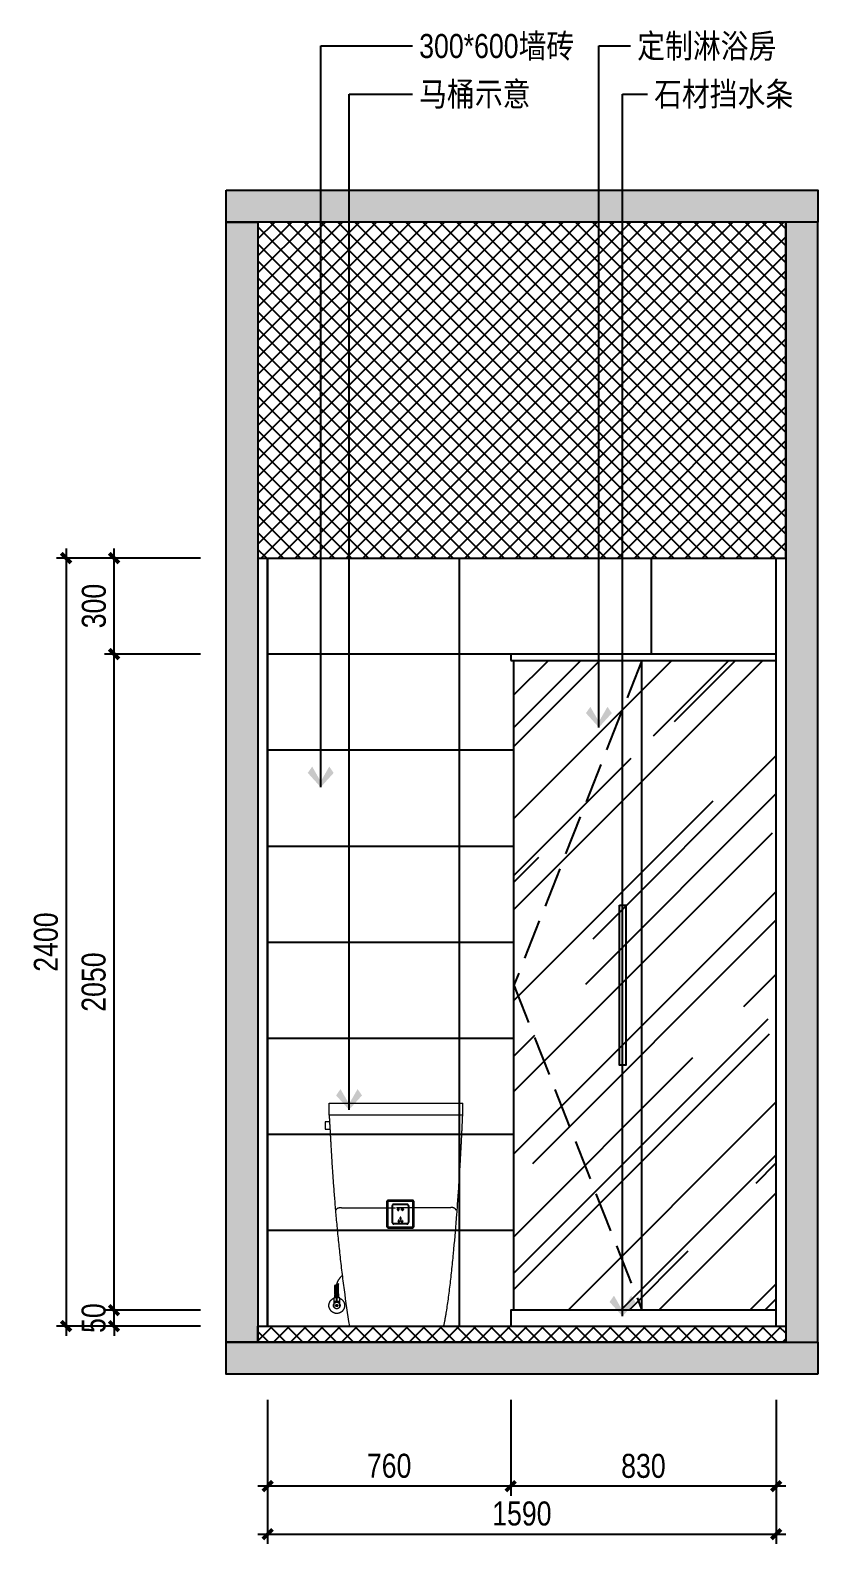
# Model space of a CAD drawing. Extents: x 468514 to 728049, y -74127 to 69080.
# Drawn here: x 598871 to 601333, y 995 to 5724 of the extents above; entities that cross this region are included whole.
import ezdxf

# ---------------------------------------------------------------- set-up
doc = ezdxf.new("R2010")
doc.units = 0
doc.header["$LTSCALE"] = 500
doc.header["$MEASUREMENT"] = 0
doc.linetypes.add('DASH', pattern=[0.35, 0.25, -0.1])
doc.linetypes.add('DASHED2', pattern=[9.525, 6.35, -3.175])
doc.layers.get('Defpoints').update_dxf_attribs({"color": 229})
for name, color, linetype in [('_____2', 1, 'Continuous'), ('E 立面填充', 250, 'Continuous'), ('E 立面墙体', 245, 'Continuous'), ('E 立面家具、洁具', 153, 'Continuous'), ('E 立面材料分格线', 8, 'Continuous'), ('E 立面标注尺寸', 9, 'Continuous'), ('E 立面装饰完成线', 225, 'Continuous')]:
    doc.layers.add(name, color=color, linetype=linetype)
doc.styles.add('PDC DIM', font='PMingLiU-ExtB.ttf', dxfattribs={"width": 0.85})
doc.dimstyles.new('PDC-A2', dxfattribs={"dimscale": 0, "dimtxt": 2.5, "dimasz": 1, "dimexe": 1, "dimexo": 1, "dimgap": 0.7, "dimtad": 1, "dimdec": 0, "dimtxsty": 'PDC DIM', "dimblk": 'ARCHTICK', "dimcen": 1, "dimdle": 1, "dimclrd": 8, "dimclre": 8, "dimclrt": 9, "dimadec": 0, "dimazin": 0, "dimtfac": 1, "dimtdec": 0, "dimtix": 1, "dimtmove": 2, "dimatfit": 3, "dimldrblk": 'PDC A2 T R', "dimfxl": 10, "dimfxlon": 1, "dimarcsym": 0})

# ---------------------------------------------------------------- blocks, each defined once
blk = doc.blocks.new('AI9-BLK63')
at = {"layer": '_____2', "color": 250}
blk.add_line((0.03, -0.14), (0, -0.12), dxfattribs=at)
blk.add_lwpolyline([(-0.03, -0.14), (0, -0.12), (0, 0.1), (0, 0.18)], dxfattribs=at)
blk = doc.blocks.new('AI9-BLK62')
at = {"layer": '_____2', "color": 250}
for p in [(-0.03, 0.01), (0.03, 0.01)]:
    blk.add_line(p, (0, -0.01), dxfattribs=at)
blk = doc.blocks.new('AI9-BLK61')
at = {"layer": '_____2', "color": 7}
for name, p in [('AI9-BLK62', (0, 0.16)), ('AI9-BLK63', (0, -0.03))]:
    blk.add_blockref(name, p, dxfattribs=at)
blk = doc.blocks.new('AI9-BLK53')
at = {"layer": '_____2', "color": 250}
for p, q in [((-0.1, 0.02), (0.1, 0.02)), ((-0.1, -0.02), (0.1, -0.02))]:
    blk.add_line(p, q, dxfattribs=at)
blk = doc.blocks.new('rtyr')
at = {"linetype": 'DASHED2', "lineweight": 0}
for p, q in [((256669.9, -48189.3), (256669.9, -48152.2)), ((256669.9, -48152.2), (257087.5, -48152.2)), ((257087.5, -48189.3), (257087.5, -48152.2)), ((256700.6, -48716.2), (256687, -48721.9)), ((256687.8, -48752.3), (256687.8, -48749.9)), ((256687.8, -48756.9), (256687.8, -48754.6)), ((256688.2, -48747.7), (256688.2, -48721.4)), ((256688.2, -48724.6), (256690.9, -48722)), ((256688.2, -48727), (256690.9, -48724.4)), ((256688.2, -48729.4), (256690.9, -48726.7)), ((256688.2, -48743.7), (256690.9, -48741)), ((256688.2, -48746), (256690.9, -48743.4)), ((256688.3, -48731.7), (256690.9, -48729.1)), ((256688.3, -48734.1), (256690.9, -48731.5)), ((256688.3, -48736.5), (256690.9, -48733.9)), ((256688.3, -48738.8), (256690.9, -48736.2)), ((256688.3, -48741.2), (256690.9, -48738.6)), ((256689, -48747.6), (256690.9, -48745.7)), ((256693.1, -48724), (256689.7, -48720.7)), ((256693.1, -48726.4), (256689.7, -48723.1)), ((256693.1, -48728.8), (256689.7, -48725.4)), ((256693.1, -48731.2), (256689.7, -48727.8)), ((256693.1, -48733.5), (256689.7, -48730.2)), ((256693.1, -48735.9), (256689.7, -48732.6)), ((256693.1, -48738.3), (256689.7, -48735)), ((256693.1, -48740.7), (256689.7, -48737.4)), ((256693.1, -48743.1), (256689.7, -48739.7)), ((256693.1, -48745.4), (256689.7, -48742.1)), ((256692.9, -48747.6), (256689.7, -48744.5)), ((256693.1, -48721.7), (256691.4, -48720.1)), ((256691.9, -48722.9), (256695.2, -48719.6)), ((256691.9, -48725.3), (256695.2, -48722)), ((256691.9, -48727.7), (256695.2, -48724.4)), ((256691.9, -48730), (256695.2, -48726.7)), ((256691.9, -48732.4), (256695.2, -48729.1)), ((256691.9, -48734.8), (256695.2, -48731.5)), ((256691.9, -48737.2), (256695.2, -48733.9)), ((256691.9, -48739.6), (256695.2, -48736.2)), ((256691.9, -48741.9), (256695.2, -48738.6)), ((256691.9, -48744.3), (256695.2, -48741)), ((256691.9, -48746.7), (256695.2, -48743.4)), ((256693.3, -48747.6), (256695.2, -48745.7)), ((256697.4, -48724), (256694.1, -48720.7)), ((256697.4, -48726.4), (256694.1, -48723.1)), ((256697.4, -48728.8), (256694.1, -48725.4)), ((256697.4, -48731.2), (256694.1, -48727.8)), ((256697.4, -48733.5), (256694.1, -48730.2)), ((256697.4, -48735.9), (256694.1, -48732.6)), ((256697.4, -48738.3), (256694.1, -48735)), ((256697.4, -48740.7), (256694.1, -48737.4)), ((256697.4, -48743.1), (256694.1, -48739.7)), ((256697.4, -48745.4), (256694.1, -48742.1)), ((256697.2, -48747.6), (256694.1, -48744.5)), ((256697.4, -48721.6), (256694.5, -48718.7)), ((256697.4, -48719.3), (256696.1, -48718.1)), ((256696.2, -48720.5), (256699.4, -48717.4)), ((256696.2, -48722.9), (256699.4, -48719.8)), ((256696.2, -48725.3), (256699.4, -48722.2)), ((256696.2, -48727.7), (256699.4, -48724.5)), ((256696.2, -48730), (256699.4, -48726.9)), ((256696.2, -48732.4), (256699.4, -48729.3)), ((256696.2, -48734.8), (256699.4, -48731.7)), ((256696.2, -48737.2), (256699.4, -48734.1)), ((256696.2, -48739.6), (256699.4, -48736.4)), ((256696.2, -48741.9), (256699.4, -48738.8)), ((256696.2, -48744.3), (256699.4, -48741.2)), ((256696.2, -48746.7), (256699.4, -48743.6)), ((256697.6, -48747.7), (256699.4, -48745.9)), ((256699.4, -48747.7), (256699.4, -48716.7)), ((256699.8, -48752.3), (256699.8, -48749.9)), ((256699.8, -48756.9), (256699.8, -48754.6)), ((256685.1, -48771), (256702.5, -48771)), ((256685.1, -48771.9), (256702.5, -48771.9)), ((256685.1, -48778.9), (256685.1, -48789.3)), ((256688.1, -48759.7), (256688.1, -48759.2)), ((256694.6, -48759.7), (256693.8, -48760.4)), ((256694.6, -48770.3), (256693.8, -48769.7)), ((256699.5, -48759.7), (256699.5, -48759.2)), ((256702.5, -48778.9), (256702.5, -48789.3))]:
    blk.add_line(p, q, dxfattribs=at)
for points in [[(256671.2, -48210.6), (256657.5, -48210.6), (256657.5, -48233), (256671.7, -48233)], [(256692.9, -48759.7), (256693.8, -48760.4), (256693.8, -48762.4)], [(256692.9, -48770.3), (256693.8, -48769.7), (256693.8, -48763)]]:
    blk.add_lwpolyline(points, dxfattribs=at)
blk.add_lwpolyline([(256685, -48759.7), (256684.4, -48760.4), (256684.4, -48769.6), (256685.2, -48770.3), (256702.4, -48770.3), (256703.2, -48769.6), (256703.2, -48760.4), (256702.5, -48759.7)], close=True, dxfattribs=at)
for radius in [10.2, 3.28]:
    blk.add_circle((256693.8, -48784), radius, dxfattribs=at)
for centre, major_axis, ratio in [((256690.8, -48751.1), (0, 1.18), 0.354545), ((256690.8, -48755.7), (0, 1.16), 0.361111), ((256693.8, -48751.1), (0.01, 1.18), 0.354531), ((256693.8, -48755.7), (0.01, 1.16), 0.361096), ((256696.8, -48751.1), (0, 1.18), 0.354545), ((256696.8, -48755.7), (0, 1.16), 0.361111)]:
    blk.add_ellipse(centre, major_axis=major_axis, ratio=ratio, dxfattribs=at)
for points, knots in [([(256733.2, -48848.5), (256684.2, -48543.1), (256674.7, -48257.2), (256669.9, -48189.3), (256669.9, -48189.3), (257087.5, -48189.3), (257087.5, -48189.3), (257087.5, -48189.3), (257068.8, -48652.1), (257028.5, -48848.5), (257028.5, -48848.5), (256733.2, -48848.5), (256733.2, -48848.5)], [0, 0, 0, 0, 1, 1, 1, 2, 2, 2, 3, 3, 3, 4, 4, 4, 4]), ([(256691.3, -48485.7), (256697.7, -48475.7), (256703.8, -48478.6), (256714.3, -48478.6), (256724.8, -48478.6), (256877.2, -48478.6), (256877.2, -48478.6)], [0, 0, 0, 0, 1, 1, 1, 2, 2, 2, 2]), ([(257066.9, -48485.7), (257060.5, -48475.7), (257054.5, -48478.6), (257043.9, -48478.6), (257033.4, -48478.6), (256880.9, -48478.6), (256880.9, -48478.6)], [0, 0, 0, 0, 1, 1, 1, 2, 2, 2, 2]), ([(256687.8, -48747.6), (256687.5, -48747.6), (256687.2, -48748.1), (256687.2, -48748.8), (256687.2, -48749.4), (256687.5, -48749.9), (256687.8, -48749.9)], [0, 0, 0, 0, 1, 1, 1, 2, 2, 2, 2]), ([(256687.8, -48752.3), (256687.5, -48752.3), (256687.2, -48752.8), (256687.2, -48753.4), (256687.2, -48754.1), (256687.5, -48754.6), (256687.8, -48754.6)], [0, 0, 0, 0, 1, 1, 1, 2, 2, 2, 2]), ([(256687.8, -48756.9), (256687.5, -48756.9), (256687.2, -48757.4), (256687.2, -48758.1), (256687.2, -48758.7), (256687.5, -48759.2), (256687.8, -48759.2)], [0, 0, 0, 0, 1, 1, 1, 2, 2, 2, 2]), ([(256699.8, -48749.9), (256700.1, -48749.9), (256700.4, -48749.4), (256700.4, -48748.8), (256700.4, -48748.1), (256700.1, -48747.6), (256699.8, -48747.6)], [3, 3, 3, 3, 4, 4, 4, 5, 5, 5, 5]), ([(256699.8, -48754.6), (256700.1, -48754.6), (256700.4, -48754.1), (256700.4, -48753.4), (256700.4, -48752.8), (256700.1, -48752.3), (256699.8, -48752.3)], [3, 3, 3, 3, 4, 4, 4, 5, 5, 5, 5]), ([(256699.8, -48759.2), (256700.1, -48759.2), (256700.4, -48758.7), (256700.4, -48758.1), (256700.4, -48757.4), (256700.1, -48756.9), (256699.8, -48756.9)], [3, 3, 3, 3, 4, 4, 4, 5, 5, 5, 5]), ([(256703.2, -48761.6), (256712.1, -48765.2), (256718.4, -48774), (256718.4, -48784.3), (256718.4, -48797.9), (256707.4, -48808.9), (256693.8, -48808.9), (256680.2, -48808.9), (256669.2, -48797.9), (256669.2, -48784.3), (256669.2, -48774), (256675.5, -48765.2), (256684.4, -48761.5)], [0, 0, 0, 0, 1, 1, 1, 2, 2, 2, 3, 3, 3, 4, 4, 4, 4]), ([(256685.1, -48770.3), (256685.1, -48770.3), (256685.1, -48775.2), (256685.1, -48777.2), (256685, -48778.5), (256684.6, -48779.7), (256684.5, -48780.2)], [0, 0, 0, 0, 1, 1, 1, 2, 2, 2, 2]), ([(256702.5, -48770.3), (256702.5, -48770.3), (256702.5, -48775.2), (256702.5, -48777.2), (256702.5, -48778.5), (256702.9, -48779.7), (256703.1, -48780.2)], [0, 0, 0, 0, 1, 1, 1, 2, 2, 2, 2])]:
    blk.add_open_spline(points, degree=3, knots=knots, dxfattribs=at)
for points in [[(256708.6, -48692.5), (256703.1, -48697.4), (256693.5, -48710), (256693.2, -48719.3)], [(256710.7, -48689.5), (256710.2, -48690.7), (256709.5, -48691.7), (256708.6, -48692.5)], [(256699.8, -48747.6), (256699.8, -48747.6), (256687.8, -48747.6), (256687.8, -48747.6)], [(256687.8, -48749.9), (256687.8, -48749.9), (256699.8, -48749.9), (256699.8, -48749.9)], [(256699.8, -48752.3), (256699.8, -48752.3), (256687.8, -48752.3), (256687.8, -48752.3)], [(256687.8, -48754.6), (256687.8, -48754.6), (256699.8, -48754.6), (256699.8, -48754.6)], [(256699.8, -48756.9), (256699.8, -48756.9), (256687.8, -48756.9), (256687.8, -48756.9)], [(256687.8, -48759.2), (256687.8, -48759.2), (256699.8, -48759.2), (256699.8, -48759.2)]]:
    blk.add_open_spline(points, degree=3, dxfattribs=at)
at = {"linetype": 'DASHED2', "lineweight": 0, "xscale": 31.05000000000007, "yscale": 31.05000000000007, "zscale": 31.05000000000007}
for name, p in [('AI9-BLK53', (256693.8, -48784)), ('AI9-BLK61', (256693.8, -48765))]:
    blk.add_blockref(name, p, dxfattribs=at)
blk = doc.blocks.new('ffffaasd')
at = {"linetype": 'DASH', "lineweight": -2, "ltscale": 20}
for p, q in [((69855.2, 418079.7), (69855.2, 418028.7)), ((69901.2, 418084.7), (69860.2, 418084.7)), ((69906.2, 418079.7), (69906.2, 418028.7)), ((69901.2, 418023.7), (69860.2, 418023.7))]:
    blk.add_line(p, q, dxfattribs=at)
for points in [[(69843.2, 418011.7), (69918.2, 418011.7, 0.414214), (69923.2, 418016.7), (69923.2, 418091.7, 0.414214), (69918.2, 418096.7), (69843.2, 418096.7, 0.414214), (69838.2, 418091.7), (69838.2, 418016.7, 0.414214)], [(69843.2, 418013.7), (69918.2, 418013.7, 0.414214), (69921.2, 418016.7), (69921.2, 418091.7, 0.414214), (69918.2, 418094.7), (69843.2, 418094.7, 0.414214), (69840.2, 418091.7), (69840.2, 418016.7, 0.414214)]]:
    blk.add_lwpolyline(points, format="xyb", close=True, dxfattribs=at)
for points in [[(69873.7, 418066.6), (69875.7, 418066.6), (69875.7, 418071.6), (69873.7, 418071.6)], [(69887.7, 418066.6), (69885.7, 418066.6), (69885.7, 418071.6), (69887.7, 418071.6)]]:
    blk.add_lwpolyline(points, dxfattribs=at)
for points in [[(69875.8, 418028.1), (69877.7, 418028.6), (69876.2, 418034.4), (69874.2, 418033.9)], [(69879.7, 418037.6), (69881.7, 418037.6), (69881.7, 418043.6), (69879.7, 418043.6)], [(69885.6, 418028.1), (69883.7, 418028.6), (69885.2, 418034.4), (69887.2, 418033.9)]]:
    blk.add_lwpolyline(points, close=True, dxfattribs=at)
for centre, radius, start, end in [((69860.2, 418079.7), 5, 90, 180), ((69873.9, 418069.1), 2.51, 93.6471, 266.3529), ((69887.5, 418069.1), 2.51, 273.6471, 86.3529), ((69901.2, 418079.7), 5, 0, 90), ((69860.2, 418028.7), 5, 180, 270), ((69901.2, 418028.7), 5, 270, 0)]:
    blk.add_arc(centre, radius, start, end, dxfattribs=at)
blk = doc.blocks.new('d34')
at = {"linetype": 'ByBlock', "lineweight": -2}
blk.add_blockref('ffffaasd', (0, 0), dxfattribs=at)
blk = doc.blocks.new('_ArchTick')
at = {"color": 0, "linetype": 'ByBlock', "const_width": 0.4}
blk.add_lwpolyline([(-0.5, -0.5), (0.5, 0.5)], dxfattribs=at)
blk = doc.blocks.new('*D1687')
at = {"layer": 'Defpoints', "color": 0, "transparency": 16777216}
for p in [(599132.7, 1725), (599432.7, 1725), (599432.7, 1675)]:
    blk.add_point(p, dxfattribs=at)
at = {"layer": 'E 立面标注尺寸', "color": 8, "lineweight": -2, "transparency": 16777216}
for p, q in [((599132.7, 1725), (599132.7, 1755)), ((599402.7, 1725), (599102.7, 1725)), ((599132.7, 1675), (599132.7, 1725)), ((599402.7, 1675), (599102.7, 1675)), ((599132.7, 1675), (599132.7, 1645))]:
    blk.add_line(p, q, dxfattribs=at)
at = {"layer": 'E 立面标注尺寸', "color": 8, "lineweight": -2, "transparency": 16777216, "xscale": 29.99999882274668, "yscale": 29.99999882274668, "zscale": 29.99999882274668}
for p, rotation in [((599132.7, 1725), 270), ((599132.7, 1675), 90)]:
    blk.add_blockref('_ArchTick', p, dxfattribs=dict(at, rotation=rotation))
at = {"layer": 'E 立面标注尺寸', "color": 9, "transparency": 16777216, "insert": (599069.2, 1700), "char_height": 75, "attachment_point": 5, "rotation": 90, "style": 'PDC DIM'}
blk.add_mtext('50', dxfattribs=at)
blk = doc.blocks.new('PDC A2 T R')
at = {"color": 0, "linetype": 'ByBlock'}
blk.add_line((0, 0), (-2, 0), dxfattribs=at)
for points in [[(-2.15, 0.89), (-1.49, 1.35), (-0.6, 0), (0, 0)], [(-2.15, -0.89), (-1.49, -1.35), (-0.6, 0), (0, 0)]]:
    blk.add_solid(points, dxfattribs=at)
blk = doc.blocks.new('*D1688')
at = {"layer": 'Defpoints', "color": 0, "transparency": 16777216}
for p in [(599132.7, 3775), (599432.7, 3775), (599432.7, 1725)]:
    blk.add_point(p, dxfattribs=at)
at = {"layer": 'E 立面标注尺寸', "color": 8, "lineweight": -2, "transparency": 16777216}
for p, q in [((599132.7, 1695), (599132.7, 3805)), ((599402.7, 3775), (599102.7, 3775)), ((599402.7, 1725), (599102.7, 1725))]:
    blk.add_line(p, q, dxfattribs=at)
at = {"layer": 'E 立面标注尺寸', "color": 8, "lineweight": -2, "transparency": 16777216, "xscale": 29.99999882274668, "yscale": 29.99999882274668, "zscale": 29.99999882274668}
for p, rotation in [((599132.7, 3775), 90), ((599132.7, 1725), 270)]:
    blk.add_blockref('_ArchTick', p, dxfattribs=dict(at, rotation=rotation))
at = {"layer": 'E 立面标注尺寸', "color": 9, "transparency": 16777216, "insert": (599069.2, 2750), "char_height": 75, "attachment_point": 5, "rotation": 90, "style": 'PDC DIM'}
blk.add_mtext('2050', dxfattribs=at)
blk = doc.blocks.new('*D1689')
at = {"layer": 'Defpoints', "color": 0, "transparency": 16777216}
for p in [(599132.7, 4075), (599432.7, 4075), (599432.7, 3775)]:
    blk.add_point(p, dxfattribs=at)
at = {"layer": 'E 立面标注尺寸', "color": 8, "lineweight": -2, "transparency": 16777216}
for p, q in [((599402.7, 4075), (599102.7, 4075)), ((599132.7, 3745), (599132.7, 4105)), ((599402.7, 3775), (599102.7, 3775))]:
    blk.add_line(p, q, dxfattribs=at)
at = {"layer": 'E 立面标注尺寸', "color": 8, "lineweight": -2, "transparency": 16777216, "xscale": 29.99999882274668, "yscale": 29.99999882274668, "zscale": 29.99999882274668}
for p, rotation in [((599132.7, 4075), 90), ((599132.7, 3775), 270)]:
    blk.add_blockref('_ArchTick', p, dxfattribs=dict(at, rotation=rotation))
at = {"layer": 'E 立面标注尺寸', "color": 9, "transparency": 16777216, "insert": (599069.9, 3925), "char_height": 75, "attachment_point": 5, "rotation": 90, "style": 'PDC DIM'}
blk.add_mtext('300', dxfattribs=at)
blk = doc.blocks.new('*D1690')
at = {"layer": 'Defpoints', "color": 0, "transparency": 16777216}
for p in [(599432.7, 4075), (598982.7, 1675), (599432.7, 1675)]:
    blk.add_point(p, dxfattribs=at)
at = {"layer": 'E 立面标注尺寸', "color": 8, "lineweight": -2, "transparency": 16777216}
for p, q in [((599282.7, 4075), (598952.7, 4075)), ((598982.7, 4105), (598982.7, 1645)), ((599282.7, 1675), (598952.7, 1675))]:
    blk.add_line(p, q, dxfattribs=at)
at = {"layer": 'E 立面标注尺寸', "color": 8, "lineweight": -2, "transparency": 16777216, "xscale": 29.99999882274668, "yscale": 29.99999882274668, "zscale": 29.99999882274668}
for p, rotation in [((598982.7, 4075), 90), ((598982.7, 1675), 270)]:
    blk.add_blockref('_ArchTick', p, dxfattribs=dict(at, rotation=rotation))
at = {"layer": 'E 立面标注尺寸', "color": 9, "transparency": 16777216, "insert": (598919.9, 2875), "char_height": 75, "attachment_point": 5, "rotation": 90, "style": 'PDC DIM'}
blk.add_mtext('2400', dxfattribs=at)
blk = doc.blocks.new('*D1704')
at = {"layer": 'Defpoints', "color": 0, "transparency": 16777216}
for p in [(600372.7, 1475), (601202.7, 1475), (600372.7, 1175)]:
    blk.add_point(p, dxfattribs=at)
at = {"layer": 'E 立面标注尺寸', "color": 8, "lineweight": -2, "transparency": 16777216}
for p, q in [((600372.7, 1445), (600372.7, 1145)), ((601202.7, 1445), (601202.7, 1145)), ((601232.7, 1175), (600342.7, 1175))]:
    blk.add_line(p, q, dxfattribs=at)
at = {"layer": 'E 立面标注尺寸', "color": 8, "lineweight": -2, "transparency": 16777216, "xscale": 29.99999882274668, "yscale": 29.99999882274668, "zscale": 29.99999882274668, "rotation": 180}
blk.add_blockref('_ArchTick', (600372.7, 1175), dxfattribs=at)
at = {"layer": 'E 立面标注尺寸', "color": 8, "lineweight": -2, "transparency": 16777216, "xscale": 29.99999882274668, "yscale": 29.99999882274668, "zscale": 29.99999882274668}
blk.add_blockref('_ArchTick', (601202.7, 1175), dxfattribs=at)
at = {"layer": 'E 立面标注尺寸', "color": 9, "transparency": 16777216, "insert": (600787.7, 1237.8), "char_height": 75, "attachment_point": 5, "style": 'PDC DIM'}
blk.add_mtext('830', dxfattribs=at)
blk = doc.blocks.new('*D1705')
at = {"layer": 'Defpoints', "color": 0, "transparency": 16777216}
for p in [(599612.7, 1475), (600372.7, 1475), (599612.7, 1175)]:
    blk.add_point(p, dxfattribs=at)
at = {"layer": 'E 立面标注尺寸', "color": 8, "lineweight": -2, "transparency": 16777216}
for p, q in [((599612.7, 1445), (599612.7, 1145)), ((600372.7, 1445), (600372.7, 1145)), ((600402.7, 1175), (599582.7, 1175))]:
    blk.add_line(p, q, dxfattribs=at)
at = {"layer": 'E 立面标注尺寸', "color": 8, "lineweight": -2, "transparency": 16777216, "xscale": 29.99999882274668, "yscale": 29.99999882274668, "zscale": 29.99999882274668, "rotation": 180}
blk.add_blockref('_ArchTick', (599612.7, 1175), dxfattribs=at)
at = {"layer": 'E 立面标注尺寸', "color": 8, "lineweight": -2, "transparency": 16777216, "xscale": 29.99999882274668, "yscale": 29.99999882274668, "zscale": 29.99999882274668}
blk.add_blockref('_ArchTick', (600372.7, 1175), dxfattribs=at)
at = {"layer": 'E 立面标注尺寸', "color": 9, "transparency": 16777216, "insert": (599992.7, 1238.2), "char_height": 75, "attachment_point": 5, "style": 'PDC DIM'}
blk.add_mtext('760', dxfattribs=at)
blk = doc.blocks.new('*D1706')
at = {"layer": 'Defpoints', "color": 0, "transparency": 16777216}
for p in [(599612.7, 1475), (601202.7, 1475), (601202.7, 1025)]:
    blk.add_point(p, dxfattribs=at)
at = {"layer": 'E 立面标注尺寸', "color": 8, "lineweight": -2, "transparency": 16777216}
for p, q in [((599612.7, 1325), (599612.7, 995)), ((601202.7, 1325), (601202.7, 995)), ((599582.7, 1025), (601232.7, 1025))]:
    blk.add_line(p, q, dxfattribs=at)
at = {"layer": 'E 立面标注尺寸', "color": 8, "lineweight": -2, "transparency": 16777216, "xscale": 29.99999882274668, "yscale": 29.99999882274668, "zscale": 29.99999882274668, "rotation": 180}
blk.add_blockref('_ArchTick', (599612.7, 1025), dxfattribs=at)
at = {"layer": 'E 立面标注尺寸', "color": 8, "lineweight": -2, "transparency": 16777216, "xscale": 29.99999882274668, "yscale": 29.99999882274668, "zscale": 29.99999882274668}
blk.add_blockref('_ArchTick', (601202.7, 1025), dxfattribs=at)
at = {"layer": 'E 立面标注尺寸', "color": 9, "transparency": 16777216, "insert": (600407.7, 1089), "char_height": 75, "attachment_point": 5, "style": 'PDC DIM'}
blk.add_mtext('1590', dxfattribs=at)

msp = doc.modelspace()

# ---------------------------------------------------------------- hatches: boundary and pattern name
at = {"layer": 'E 立面填充'}
h = msp.add_hatch(dxfattribs=at)
h.set_pattern_fill('ANSI37', color=256, scale=300)
h.set_pattern_definition([(45, (-3437.025, 0), (-26.5165043, 26.5165043), []), (135, (-3437.025, 0), (-26.5165043, -26.5165043), [])])
h.paths.add_polyline_path([(599582.7, 4075), (601232.7, 4075), (601232.7, 5125), (599582.7, 5125)])
h = msp.add_hatch(dxfattribs=at)
h.set_pattern_fill('_USER', color=256, scale=300, pattern_type=0)
h.set_pattern_definition([(0, (599612.67, 1675), (0, 300), [])])
h.paths.add_polyline_path([(600382.7, 3755), (600372.7, 3755), (600372.7, 3775), (601202.7, 3775), (601202.7, 4075), (599612.7, 4075), (599612.7, 1675), (600372.7, 1675), (600372.7, 1725), (600382.7, 1725)])
h = msp.add_hatch(dxfattribs=at)
h.set_pattern_fill('_USER', color=256, scale=600, angle=90, pattern_type=0)
h.set_pattern_definition([(90, (599612.7, 1675), (-600, 4e-14), [])])
h.paths.add_polyline_path([(600382.7, 3755), (600372.7, 3755), (600372.7, 3775), (601202.7, 3775), (601202.7, 4075), (599612.7, 4075), (599612.7, 1675), (600372.7, 1675), (600372.7, 1725), (600382.7, 1725)])
h = msp.add_hatch(dxfattribs=at)
h.set_pattern_fill('AR-RROOF', color=256, scale=300, angle=45)
h.set_pattern_definition([(45, (-3437.03, 0), (254.55844, 678.82251), [4500, -600, 1500, -300]), (45, (-3260.96, 388.2), (-494.26764, 70.00357), [900, -99, 1800, -225]), (45, (-3511.27, 286.38), (960.958116, 1245.21504), [2400, -420, 1200, -300])])
h.paths.add_polyline_path([(601202.7, 3755), (600382.7, 3755), (600382.7, 1725), (601202.7, 1725)])
at = {"layer": 'E 立面墙体'}
h = msp.add_hatch(color=250, dxfattribs=at)
h.dxf.hatch_style = 1
h.paths.add_polyline_path([(599482.7, 5225), (601332.7, 5225), (601332.7, 5125), (599482.7, 5125)])
h = msp.add_hatch(dxfattribs=at)
h.set_pattern_fill('钢筋混凝土', color=250, scale=10, pattern_type=2)
h.set_pattern_definition([(45, (105488.71, 0), (-35.355339, 35.355339), []), (50, (105488.71, 0), (71.726018, -6.2752135), [7.5, -82.5]), (355, (105488.71, 0), (-13.875133, 75.219213), [6, -66]), (100.4514, (105494.685, -0.52), (57.850938, 68.943954), [6.374019, -70.114211]), (46.1842, (105488.71, 20), (106.724105, -16.551901), [11.25, -123.75]), (96.6356, (105497.6, 18.62), (93.46627, 97.411787), [9.56103, -105.1713]), (351.1842, (105488.71, 20), (93.466195, 97.41186), [9, -99]), (21, (105498.71, 15), (59.690705, -40.261889), [7.5, -82.5]), (326, (105498.71, 15), (24.331533, 72.515005), [6, -66]), (71.4514, (105503.68, 11.645), (84.022263, 32.25305), [6.374019, -70.114211]), (37.5, (105488.708, 0), (1.2159855, 33.2893854), [0.5, -65.2, 0.5, -67, 0.5, -66.25]), (7.5, (105488.708, 0), (26.3069537, 39.4411712), [0.5, -38.2, 0.5, -63.7, 0.5, -25.25]), (327.5, (105466.408, 0), (53.3822436, -2.2554872), [0.5, -25, 0.5, -78, 0.5, -103.5]), (317.5, (105456.41, 0), (58.318617, 10.0104982), [0.5, -32.5, 0.5, -51.8, 0.5, -73.5])])
h.paths.add_polyline_path([(599582.7, 1625), (599482.7, 1625), (599482.7, 5125), (599582.7, 5125)])
h = msp.add_hatch(dxfattribs=at)
h.set_pattern_fill('钢筋混凝土', color=250, scale=10, pattern_type=2)
h.set_pattern_definition([(45, (99538.71, 0), (-35.355339, 35.355339), []), (50, (99538.71, 0), (71.726018, -6.2752135), [7.5, -82.5]), (355, (99538.71, 0), (-13.875133, 75.219213), [6, -66]), (100.4514, (99544.685, -0.52), (57.850938, 68.943954), [6.374019, -70.114211]), (46.1842, (99538.71, 20), (106.724105, -16.551901), [11.25, -123.75]), (96.6356, (99547.6, 18.62), (93.46627, 97.411787), [9.561029, -105.1713]), (351.1842, (99538.71, 20), (93.466195, 97.41186), [9, -99]), (21, (99548.71, 15), (59.690705, -40.261889), [7.5, -82.5]), (326, (99548.71, 15), (24.331533, 72.515005), [6, -66]), (71.4514, (99553.68, 11.645), (84.022263, 32.25305), [6.374019, -70.114211]), (37.5, (99538.708, 0), (1.2159855, 33.2893854), [0.5, -65.2, 0.5, -67, 0.5, -66.25]), (7.5, (99538.708, 0), (26.3069537, 39.4411712), [0.5, -38.2, 0.5, -63.7, 0.5, -25.25]), (327.5, (99516.408, 0), (53.3822436, -2.2554872), [0.5, -25, 0.5, -78, 0.5, -103.5]), (317.5, (99506.41, 0), (58.318617, 10.0104982), [0.5, -32.5, 0.5, -51.8, 0.5, -73.5])])
h.paths.add_polyline_path([(601232.7, 1625), (601332.7, 1625), (601332.7, 5125), (601232.7, 5125)])
h = msp.add_hatch(dxfattribs=at)
h.set_pattern_fill('ANSI37', color=250, scale=300)
h.set_pattern_definition([(45, (105488.708, 0), (-26.5165043, 26.5165043), []), (135, (105488.708, 0), (-26.5165043, -26.5165043), [])])
h.paths.add_polyline_path([(599582.7, 1675), (601232.7, 1675), (601232.7, 1625), (599582.7, 1625)])
h = msp.add_hatch(color=250, dxfattribs=at)
h.dxf.hatch_style = 1
h.paths.add_polyline_path([(601332.7, 1525), (599482.7, 1525), (599482.7, 1625), (601332.7, 1625)])

# ---------------------------------------------------------------- linework, layer by layer
for points in [[(599482.7, 5225), (601332.7, 5225), (601332.7, 5125), (599482.7, 5125)], [(599582.7, 1625), (599482.7, 1625), (599482.7, 5125), (599582.7, 5125)], [(601232.7, 1625), (601332.7, 1625), (601332.7, 5125), (601232.7, 5125)], [(601332.7, 1525), (599482.7, 1525), (599482.7, 1625), (601332.7, 1625)]]:
    msp.add_lwpolyline(points, close=True, dxfattribs=at)
at = {"layer": 'E 立面家具、洁具'}
for points in [[(600372.7, 3755), (601202.7, 3755), (601202.7, 3775), (600372.7, 3775)], [(600712.7, 2990), (600732.7, 2990), (600732.7, 2490), (600712.7, 2490)], [(600372.7, 1675), (601202.7, 1675), (601202.7, 1725), (600372.7, 1725)]]:
    msp.add_lwpolyline(points, close=True, dxfattribs=at)
for points in [[(600382.7, 1725), (600382.7, 3755)], [(600782.7, 1725), (600782.7, 3755)]]:
    msp.add_lwpolyline(points, dxfattribs=at)
at = {"layer": 'E 立面材料分格线', "linetype": 'DASH'}
msp.add_lwpolyline([(600782.7, 3755), (600382.7, 2740), (600782.7, 1725)], dxfattribs=at)
at = {"layer": 'E 立面装饰完成线'}
for p, q in [((599612.7, 1675), (599612.7, 4075)), ((601202.7, 1675), (601202.7, 4075))]:
    msp.add_line(p, q, dxfattribs=at)
for points in [[(599582.7, 4075), (601232.7, 4075), (601232.7, 5125), (599582.7, 5125)], [(599582.7, 1675), (601232.7, 1675), (601232.7, 1625), (599582.7, 1625)]]:
    msp.add_lwpolyline(points, close=True, dxfattribs=at)

# ---------------------------------------------------------------- block references
at = {"layer": 'E 立面家具、洁具', "linetype": 'Continuous'}
msp.add_blockref('rtyr', (343135.2, 50523.5), dxfattribs=at)
at = {"layer": 'E 立面家具、洁具', "linetype": 'DASH', "ltscale": 20}
msp.add_blockref('d34', (530147.1, -416029.2), dxfattribs=at)

# ---------------------------------------------------------------- texts
at = {"layer": 'E 立面标注尺寸', "color": 9, "char_height": 75, "attachment_point": 1, "style": 'PDC DIM'}
for s, insert in [('{\\fPMingLiU-ExtB|b0|i0|c136|p18;300*600\\fPMingLiU|b0|i0|c136|p18;墙砖}', (600086.7, 5712.5)), ('定制淋浴房', (600768.3, 5712.5)), ('马桶示意', (600086.7, 5562.5)), ('{\\fPMingLiU|b0|i0|c136|p18;石材挡水条}', (600821.1, 5562.5))]:
    msp.add_mtext(s, dxfattribs=dict(at, insert=insert))

# ---------------------------------------------------------------- dimensions: what is measured, and where the dimension line sits
at = {"layer": 'E 立面标注尺寸'}
for base, p1, p2, picture, middle in [((598982.7, 1675), (599432.7, 4075), (599432.7, 1675), '*D1690', (598919.9, 2875)), ((599132.7, 4075), (599432.7, 3775), (599432.7, 4075), '*D1689', (599069.9, 3925)), ((599132.7, 3775), (599432.7, 1725), (599432.7, 3775), '*D1688', (599069.2, 2750)), ((599132.7, 1725), (599432.7, 1675), (599432.7, 1725), '*D1687', (599069.2, 1700))]:
    dim = msp.add_linear_dim(base=base, p1=p1, p2=p2, angle=90, dimstyle='PDC-A2', override={"dimscale": 29.999999}, dxfattribs=at)
    dim.commit()
    dim.dimension.update_dxf_attribs({"geometry": picture, "text_midpoint": middle})
for base, p1, p2, picture, middle in [((599612.7, 1175), (600372.7, 1475), (599612.7, 1475), '*D1705', (599992.7, 1238.2)), ((601202.7, 1025), (599612.7, 1475), (601202.7, 1475), '*D1706', (600407.7, 1089)), ((600372.7, 1175), (601202.7, 1475), (600372.7, 1475), '*D1704', (600787.7, 1237.8))]:
    dim = msp.add_linear_dim(base=base, p1=p1, p2=p2, dimstyle='PDC-A2', override={"dimscale": 29.999999}, dxfattribs=at)
    dim.commit()
    dim.dimension.update_dxf_attribs({"geometry": picture, "text_midpoint": middle})

# ---------------------------------------------------------------- leaders
at = {"layer": 'E 立面标注尺寸', "annotation_type": 0, "has_hookline": 1, "hookline_direction": 0}
for points, text_width in [([(599778.8, 3358.9), (599778.8, 5675), (600065.7, 5675)], 487.1), ([(600648.5, 3545.7), (600648.5, 5675), (600747.3, 5675)], 443.8), ([(599867.4, 2351.2), (599867.4, 5525), (600065.7, 5525)], 352.2), ([(600722.3, 1705.7), (600722.3, 5525), (600800.1, 5525)], 448)]:
    msp.add_leader(points, dimstyle='PDC-A2', override={"dimscale": 30.000004, "dimtad": 0}, dxfattribs=dict(at, text_width=text_width))

doc.saveas('drawing.dxf')
